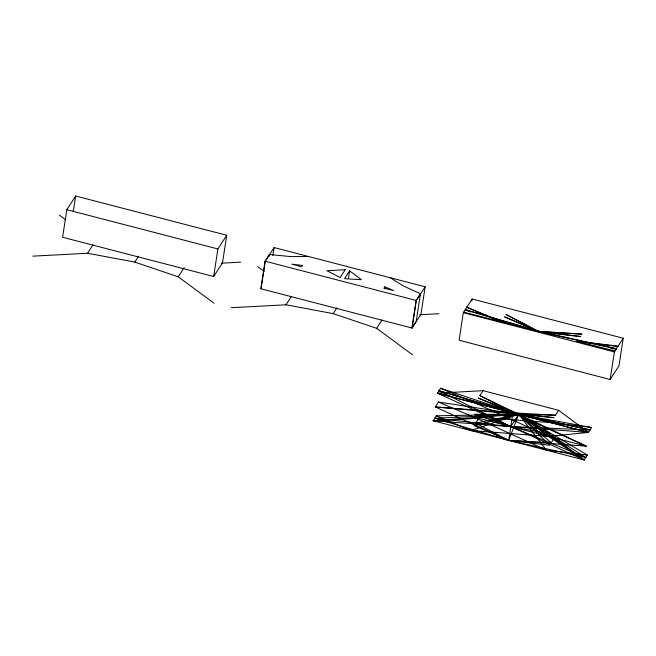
<?xml version="1.0" encoding="UTF-8"?>
<svg xmlns="http://www.w3.org/2000/svg" width="656" height="656" viewBox="0 0 656 656"><rect width="100%" height="100%" fill="white"/><g stroke="black" fill="none" stroke-linecap="round" stroke-linejoin="round"><path stroke-width="0.98" d="M618.018 346.073L577.018 341.251M466.801 307.221L501.594 321.588M581.774 334.043L539.298 331.395M616.378 348.59L539.322 331.419L463.743 312.166M617.96 346.54L577.042 341.309L614.869 351.001M539.421 331.534L580.24 336.356M616.361 348.967L539.24 331.813L506.153 314.462M580.207 336.635L539.224 331.756L504.743 316.758M66.83 209.707L62.615 237.267L213.676 276.504L222.507 262.818L226.722 235.258L75.661 196.021L66.83 209.707L217.89 248.944L226.722 235.258M73.251 211.773L75.661 196.021M213.676 276.504L217.89 248.944M308.566 256.512L290.838 256.594L269.386 254.512L265.073 261.195L260.858 288.755L412.116 328.041L420.939 314.355L425.162 286.795L274.101 247.558L265.27 261.244L261.055 288.812M269.083 256.48L269.386 254.512M272.896 255.438L274.101 247.558M348.393 278.726L349.599 270.854L361.481 279.702L344.556 278.669L349.599 270.854M384.539 288.788L384.842 286.82L393.748 290.6L383.973 288.173L384.842 286.82M412.116 328.041L416.33 300.481L425.162 286.795M420.447 293.74L416.224 321.301L411.911 327.992L416.134 300.432L420.447 293.74L402.85 285.688L390.295 277.742M463.316 312.682L459.093 340.243L610.154 379.48L618.985 365.794L623.2 338.234L472.14 298.997L463.316 312.682L614.369 351.919L623.2 338.234M471.836 300.965L472.14 298.997M610.154 379.48L614.369 351.919M465.293 309.689L539.33 331.428M539.224 331.51L581.823 334.216M32.8 256.152L87.576 253.257L92.98 244.877M87.576 253.257L134.783 262.097L138.572 256.225M134.783 262.097L178.211 276.799L184.156 267.582M231.24 307.689L286.016 304.794L291.42 296.414M286.016 304.794L333.223 313.634L337.004 307.771M333.223 313.634L376.651 328.336L382.054 319.956M591.605 427.491L518.732 414.264L438.438 402.038L435.256 406.966L512.894 412.796L553.836 417.683L518.732 414.264L434.739 418.282L508.679 440.365L551.212 442.775L554.394 437.855L584.209 459.979L437.372 393.182L440.545 388.254L518.732 414.264L550.663 422.612L591.605 427.491L588.424 432.419L548.555 436.388L470.918 430.549L436.33 415.814L433.149 420.742L584.209 459.979L587.391 455.051L518.732 414.264L479.897 395.601L483.078 390.673L558.609 410.287L588.424 432.419L433.149 420.742L518.732 414.264L555.427 415.215L558.609 410.287M434.739 418.282L510.786 426.58L590.015 429.951L518.732 414.264L474.091 425.629L508.679 440.365L586.316 446.195L512.894 412.796L478.314 398.061L518.732 414.264L585.8 457.511L508.679 440.365L475.682 423.161L478.864 418.233L433.149 420.742M438.438 402.038L473.025 416.773L586.316 446.195L518.732 414.264L474.616 414.305L510.786 426.58L518.732 414.264L588.424 432.419L437.372 393.182L483.078 390.673M470.918 430.549L518.732 414.264L550.146 433.928L510.786 426.58L438.954 390.722L518.732 414.264L584.209 459.979L548.555 436.388L518.732 414.264L437.372 393.182M475.682 423.161L518.732 414.264L551.212 442.775M546.448 450.172L473.025 416.773L518.732 414.264L549.621 445.244L508.679 440.365L435.256 406.966L518.732 414.264L546.448 450.172L587.391 455.051M221.285 263.187L240.555 262.17M419.717 314.732L438.995 313.716M436.33 415.814L518.732 414.264L508.679 440.365L512.894 412.796L479.897 395.601M610.31 348.279L616.41 348.533M612.335 348.828L616.394 349M555.427 415.215L512.894 412.796L438.954 390.722M473.025 416.773L550.663 422.612M590.015 429.951L512.894 412.796L518.732 414.264L475.133 402.989L440.545 388.254M265.073 261.195L416.33 300.481M510.786 426.58L585.8 457.511M504.653 317.004L539.298 331.706L465.293 309.722L468.835 311.534M501.446 322.03L466.859 307.295L467.064 306.918M475.133 402.989L548.555 436.388M465.44 309.329L470.828 312.018M506.17 314.593L539.166 331.788M376.651 328.336L412.509 354.773M257.726 266.631L264.245 271.436M178.211 276.799L214.069 303.228M59.286 215.094L65.805 219.899M302.416 265.418L301.547 266.762L291.895 264.147L302.416 265.418M345.195 269.706L340.152 277.521L326.942 270.739L345.195 269.706"/></g></svg>
